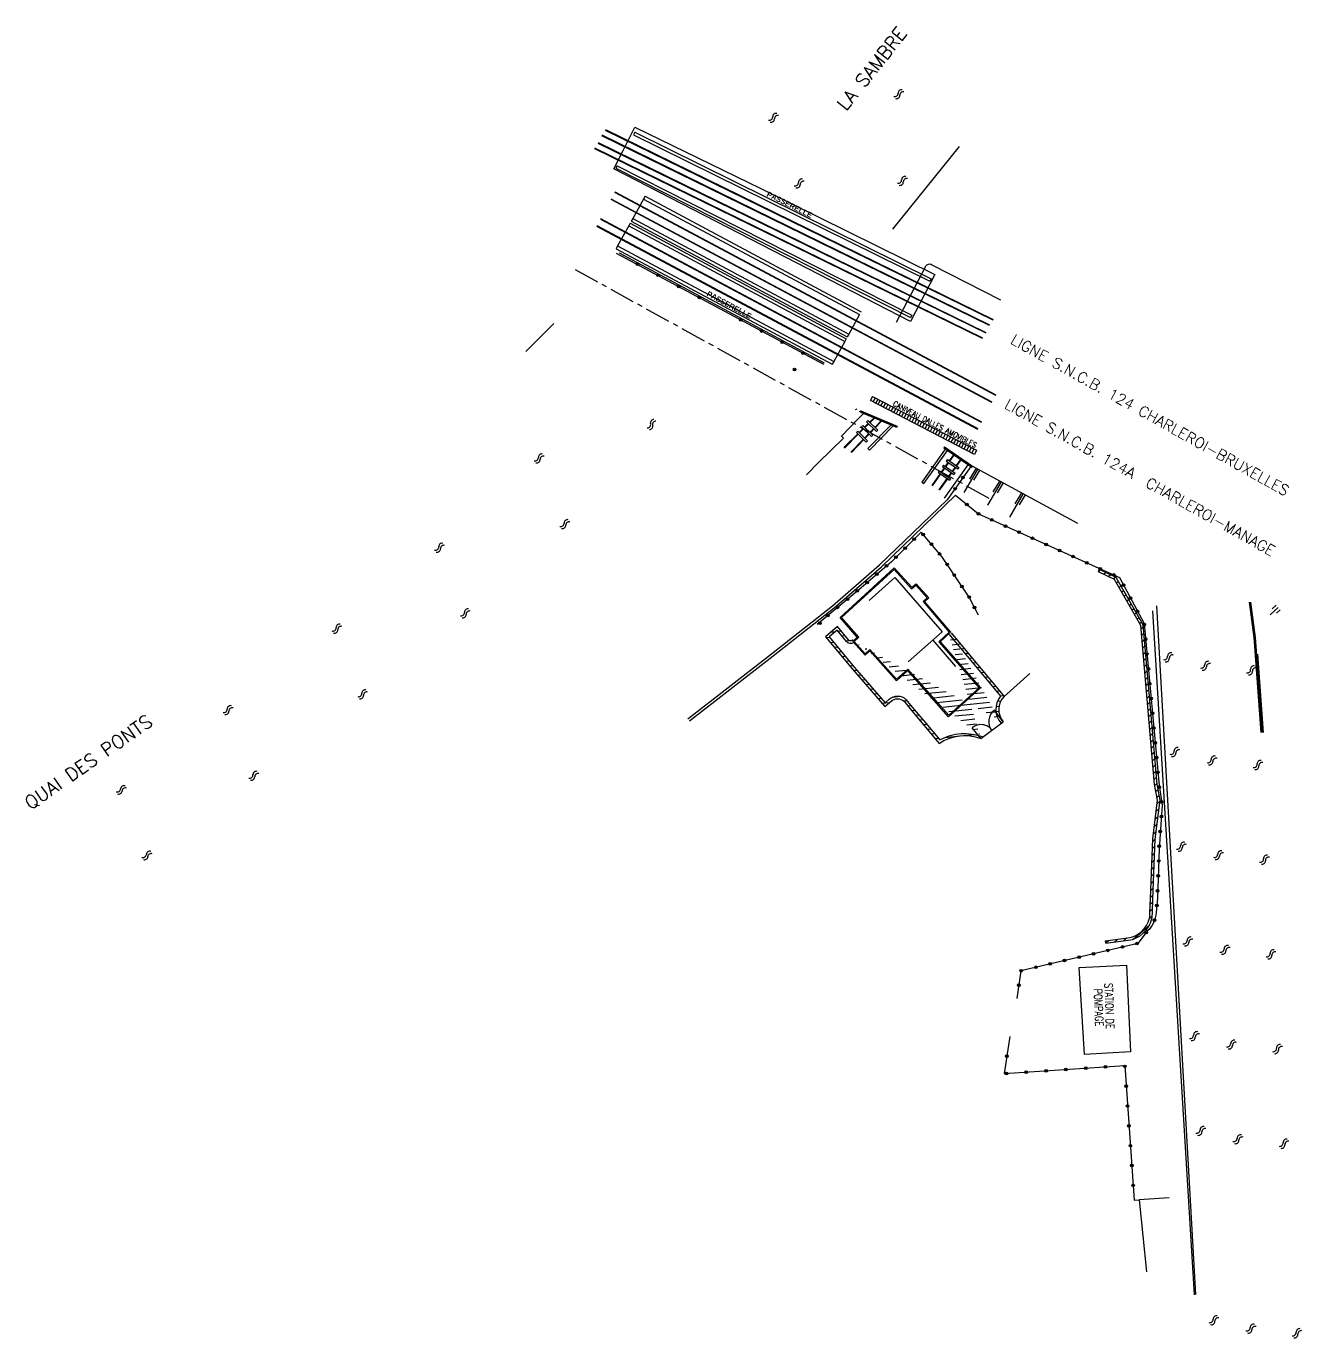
# Model space of a CAD drawing. Header units: millimetres. Extents: x 152022 to 152886, y 120985 to 122132.
# Drawn here: x 152021.7 to 152260.9, y 121886.4 to 122132.4 of the extents above; entities that cross this region are included whole.
import ezdxf
from ezdxf.enums import TextEntityAlignment as Align

# ---------------------------------------------------------------- set-up
doc = ezdxf.new("R2010")
doc.units = ezdxf.units.MM
doc.linetypes.add('CENTER', pattern=[50.800000000000004, 31.75, -6.35, 6.35, -6.35])
doc.layers.get('0').update_dxf_attribs({"linetype": 'CONTINUOUS'})
for name, color, linetype in [('BB01', 7, 'CONTINUOUS'), ('BB02', 7, 'CONTINUOUS'), ('BB08', 7, 'CONTINUOUS'), ('BB10', 7, 'CONTINUOUS'), ('BF01', 7, 'CONTINUOUS'), ('BF02', 7, 'CONTINUOUS'), ('BH01', 7, 'CONTINUOUS'), ('BH02', 7, 'CONTINUOUS'), ('BR01', 7, 'CONTINUOUS'), ('BR03', 7, 'CONTINUOUS'), ('BR11', 7, 'CONTINUOUS'), ('BT01', 7, 'CONTINUOUS'), ('BW03', 7, 'CONTINUOUS'), ('COUPE', 7, 'CONTINUOUS')]:
    doc.layers.add(name, color=color, linetype=linetype)
doc.styles.add('ROMANS', font='romans', dxfattribs={"width": 0.75, "height": 3})
doc.styles.add('SANSSERIFBOLD', font='sasb____.pfb', dxfattribs={"height": 5})
doc.styles.get("Standard").update_dxf_attribs({"font": 'romans.shx', "width": 0.85})
pattern_1 = [(21.07188905627069, (-39989.71048070805, 88807.36775041276), (-0.2283072848083048, 0.592537579992577), [])]

# ---------------------------------------------------------------- blocks, each defined once
blk = doc.blocks.new('BH0201')
at = {"color": 0, "linetype": 'Continuous'}
for p, q in [((-0.2886658000061288, 0.5), (-0.2886658000061288, 0)), ((0, 1), (0, 0)), ((0.2886658000061288, 0.5), (0.2886658000061288, 0))]:
    blk.add_line(p, q, dxfattribs=at)
blk = doc.blocks.new('BF0101')
at = {"color": 0, "linetype": 'Continuous'}
for radius in [0.25, 0.150337]:
    blk.add_circle((0, 0), radius, dxfattribs=at)
blk = doc.blocks.new('BW0301')
at = {"color": 0, "linetype": 'Continuous'}
for centre, start, end in [((-0.5, 0.625), 216.869897645844, 323.130102354156), ((0.5, -0.125), 36.86989764584401, 143.130102354156), ((0.5, -0.625), 36.86989764584401, 143.130102354156), ((-0.5, 0.125), 216.869897645844, 323.130102354156)]:
    blk.add_arc(centre, 0.625, start, end, dxfattribs=at)

msp = doc.modelspace()

# ---------------------------------------------------------------- hatches: boundary and pattern name
at = {"layer": 'BB10'}
h = msp.add_hatch(dxfattribs=at)
h.set_pattern_fill('ANSI31', color=252, scale=0.3, angle=-3.928110943729302, style=0)
h.set_pattern_definition([(41.0718890562707, (-39989.71048070805, 88807.36775041276), (-0.6257976882614054, 0.7180762517774008), [])])
edge = h.paths.add_edge_path()
edge.add_line((152223.9582379897, 121960.9924284087), (152228.1337951267, 121961.5318378301))
edge.add_arc((152227.5198657355, 121966.2842525068), 4.791905107260704, 277.3608533565448, 347.0452551142774)
edge.add_arc((152228.0109480113, 121966.1712857115), 4.287997081473153, 347.0452551145913, 361.9560173456808)
edge.add_line((152232.296446575, 121966.3176449657), (152232.3947568224, 121968.8954359219))
edge.add_line((152232.3947568224, 121968.8954359219), (152232.8400104338, 121980.076694791))
edge.add_line((152232.8400104338, 121980.076694791), (152233.7107840989, 121987.3467576483))
edge.add_line((152233.7107840989, 121987.3467576483), (152233.1578176019, 121990.2681163705))
edge.add_line((152233.1578176019, 121990.2681163705), (152232.1549558291, 122001.884307581))
edge.add_line((152232.1549558291, 122001.884307581), (152230.555429098, 122020.0479248788))
edge.add_line((152230.555429098, 122020.0479248788), (152225.6204029888, 122028.6939410501))
edge.add_line((152225.6204029888, 122028.6939410501), (152222.6269289781, 122030.1481905167))
edge.add_line((152222.6269289781, 122030.1481905167), (152222.8279357092, 122030.5619492557))
edge.add_line((152222.8279357092, 122030.5619492557), (152225.9493790089, 122029.0455314624))
edge.add_line((152225.9493790089, 122029.0455314624), (152231.0048263379, 122020.1885409638))
edge.add_line((152231.0048263379, 122020.1885409638), (152232.6132171227, 122001.9242668415))
edge.add_line((152232.6132171227, 122001.9242668415), (152233.6141140239, 121990.3308348237))
edge.add_line((152233.6141140239, 121990.3308348237), (152234.1759632529, 121987.3625480386))
edge.add_line((152234.1759632529, 121987.3625480386), (152233.2989190567, 121980.0401327073))
edge.add_line((152233.2989190567, 121980.0401327073), (152232.8544079223, 121968.8775190056))
edge.add_line((152232.8544079223, 121968.8775190056), (152232.7567298871, 121966.3163052718))
edge.add_arc((152228.0109480114, 121966.1712857116), 4.747997081397652, -12.954744885957325, 1.750275127625116, ccw=False)
edge.add_arc((152227.5198657355, 121966.2842525068), 5.251905107255532, 277.3608533568203, 347.0452551146413, ccw=False)
edge.add_line((152228.1927294155, 121961.0756287228), (152224.0171722786, 121960.5362193014))
edge.add_line((152224.0171722786, 121960.5362193014), (152223.9582379897, 121960.9924284087))
h = msp.add_hatch(dxfattribs=at)
h.set_pattern_fill('ANSI31', color=252, scale=0.3, angle=321.0718890562707, style=0)
h.set_pattern_definition([(6.071889056270733, (-39991.84698197772, 88808.3379727325), (-0.1007518381278573, 0.9471564375085342), [])])
edge = h.paths.add_edge_path()
edge.add_line((152194.6339085634, 122018.3631077897), (152204.2776979347, 122006.8351781048))
edge.add_arc((152207.3700157221, 122004.3669094793), 3.956612099496778, 141.4033525271717, 221.5823663510446)
edge.add_line((152195.0174101898, 122018.6839293951), (152204.9680469316, 122006.7892025132))
edge.add_arc((152207.5154091645, 122004.3104436604), 3.554335352184105, 135.7820026609924, 219.9868616768566)
edge.add_line((152176.9302141048, 122016.9392946149), (152176.7495644442, 122016.8275588919))
edge.add_arc((152176.2270189947, 122017.6723885984), 0.9933735348322315, 214.8509915497152, 301.73768753814284, ccw=False)
edge.add_line((152175.4118159776, 122017.104731113), (152173.6501549848, 122019.1950234593))
edge.add_line((152173.6501549848, 122019.1950234593), (152172.1956652208, 122017.9188845414))
edge.add_line((152172.1956652208, 122017.9188845414), (152176.9485736801, 122012.2136974478))
edge.add_line((152176.9485736801, 122012.2136974478), (152182.6751049248, 122005.58932997))
edge.add_line((152182.6751049248, 122005.58932997), (152183.4423057193, 122006.2593808117))
edge.add_arc((152184.9854765526, 122004.4924672944), 2.345924039389892, 47.90423445288201, 131.1330167340088, ccw=False)
edge.add_line((152186.5581178297, 122006.2332024874), (152187.7176740469, 122004.7984041037))
edge.add_line((152187.7176740469, 122004.7984041037), (152190.3117670868, 122001.7419827996))
edge.add_line((152190.3117670868, 122001.7419827996), (152192.9073623955, 121998.6155576437))
edge.add_arc((152197.5457848484, 121990.4692110489), 9.374322679251888, 68.35585697482179, 119.65661636832931, ccw=False)
edge.add_line((152176.6671985164, 122017.3645272575), (152176.4865488558, 122017.2527915344))
edge.add_arc((152176.2270189946, 122017.6723885984), 0.4933735348317153, 212.6393342538925, 301.73768754020455, ccw=False)
edge.add_line((152175.811557861, 122017.4062880699), (152173.7037912126, 122019.9072508038))
edge.add_line((152173.7037912126, 122019.9072508038), (152171.4995565409, 122017.9733013748))
edge.add_line((152171.4995565409, 122017.9733013748), (152176.5673349973, 122011.8901578659))
edge.add_line((152176.5673349973, 122011.8901578659), (152182.6255014036, 122004.88215969))
edge.add_line((152182.6255014036, 122004.88215969), (152183.7712104083, 122005.8827885846))
edge.add_arc((152184.9854765527, 122004.4924672944), 1.845924039412293, 49.047916318858086, 131.1330167348885, ccw=False)
edge.add_line((152186.1953461855, 122005.8866161497), (152187.3325744013, 122004.4794457325))
edge.add_line((152187.3325744013, 122004.4794457325), (152189.9288017846, 122001.4205096948))
edge.add_line((152189.9288017846, 122001.4205096948), (152192.788390307, 121997.9761016))
edge.add_arc((152197.6302652094, 121990.6833495199), 8.753741227193501, 70.11682522063182, 123.58136607570529, ccw=False)
at = {"layer": 'BF02'}
h = msp.add_hatch(dxfattribs=at)
h.set_pattern_fill('ANSI31', color=252, scale=0.2, angle=-23.9281109437293, style=0)
h.set_pattern_definition(pattern_1)
h.paths.add_polyline_path([(152184.8136751666, 122057.222621809), (152184.910424046, 122057.453142208), (152178.2024072622, 122060.2684813713), (152177.1752179853, 122060.8030567138), (152177.0598055564, 122060.5812911366), (152178.0961459745, 122060.0419533083)])
h = msp.add_hatch(dxfattribs=at)
h.set_pattern_fill('ANSI31', color=252, scale=0.2, angle=-23.9281109437293, style=0)
h.set_pattern_definition(pattern_1)
h.paths.add_polyline_path([(152193.7733307433, 122053.5532731436), (152193.632162861, 122053.3469442096), (152198.8908630795, 122049.7490020357), (152199.0320309618, 122049.9553309698)])

# ---------------------------------------------------------------- linework, layer by layer
at = {"layer": 'BB01', "color": 252, "flags": 128}
for points in [[(152178.8963682023, 122014.492948352), (152176.6070471845, 122017.0637215424), (152177.4418121693, 122017.8845749655), (152174.2034426921, 122021.5709822289), (152184.3424990999, 122030.8765366879), (152187.6519076103, 122027.2323290908), (152188.4625228607, 122027.9014191705), (152190.8318029615, 122025.2276618456), (152190.0607577665, 122024.5234297558), (152194.9188862404, 122018.8378807383), (152193.0039801103, 122017.0287734848), (152200.5575330642, 122008.3936775037), (152194.5655910308, 122002.96123459), (152186.9075808126, 122011.6146703441), (152184.7740964351, 122009.7116350507), (152179.773660199, 122015.3095536431)], [(152178.9097568646, 122014.7786459249), (152176.8829977359, 122017.054577518), (152177.7168464641, 122017.8745299541), (152174.4828523531, 122021.5559565066), (152184.3296073023, 122030.5932387486), (152187.6320984313, 122026.9566483355), (152188.4409073895, 122027.6242474832), (152190.5514550821, 122025.2424723819), (152189.7830074722, 122024.5406127896), (152194.6432386935, 122018.8526028917), (152192.7267166013, 122017.0419689581), (152200.2776394601, 122008.4098796578), (152194.5812175498, 122003.2453626002), (152186.9242887842, 122011.8975763292), (152184.7901114789, 122009.9939229549), (152179.7868198857, 122015.5950380799)], [(152220.0550956663, 121939.6762886008), (152219.0482578388, 121956.0066343433), (152227.8699605387, 121956.4378759902), (152228.6540121581, 121940.1679525425)]]:
    msp.add_lwpolyline(points, close=True, dxfattribs=at)
for points in [[(152179.6545229463, 122024.7655432081), (152184.4618591442, 122029.0474854231), (152193.3295349488, 122018.9028336825), (152186.9959861572, 122013.2381748466)], [(152195.936656345, 122012.3694502747), (152191.6535018931, 122017.3199398582)]]:
    msp.add_lwpolyline(points, dxfattribs=at)
at = {"layer": 'BB02', "color": 252}
msp.add_line((152120.5541, 122076.6558), (152115.3168, 122071.4075), dxfattribs=at)
at = {"layer": 'BB10', "color": 252}
for p, q in [((152204.9680469316, 122006.7892025132), (152209.8044429453, 122011.0536398897)), ((152204.4104604213, 122001.740921717), (152204.7912940578, 122002.0257776598))]:
    msp.add_line(p, q, dxfattribs=at)
at = {"layer": 'BB10', "color": 252, "flags": 128}
for points in [[(152222.6269289781, 122030.1481905167), (152222.8279357092, 122030.5619492557)], [(152204.7921064968, 122002.0263853476), (152203.1351757357, 122004.1752692033)], [(152200.6220026702, 121998.8972824533), (152198.9821977412, 122000.9223074783)], [(152200.6225074325, 121998.8966591132), (152204.7921064968, 122002.0263853476)], [(152224.0171722786, 121960.5362193014), (152223.9582379897, 121960.9924284087)]]:
    msp.add_lwpolyline(points, dxfattribs=at)
for points in [[(152223.9582379897, 121960.9924284087), (152228.1337951267, 121961.5318378301, 0.3137854900351346), (152232.1898045838, 121965.2099966198, 0.0651524268277821), (152232.296446575, 121966.3176449657), (152232.3947568224, 121968.8954359219), (152232.8400104338, 121980.076694791), (152233.7107840989, 121987.3467576483), (152233.1578176019, 121990.2681163705), (152232.1549558291, 122001.884307581), (152230.555429098, 122020.0479248788), (152225.6204029888, 122028.6939410501), (152222.6269289781, 122030.1481905167)], [(152224.0171722786, 121960.5362193014), (152228.1927294155, 121961.0756287228, 0.3137854900351342), (152232.6380964055, 121965.1068731863, 0.06425094885950523), (152232.7567298871, 121966.3163052718), (152232.8544079223, 121968.8775190056), (152233.2989190567, 121980.0401327073), (152234.1759632529, 121987.3625480386), (152233.6141140239, 121990.3308348237), (152232.6132171227, 122001.9242668415), (152231.0048263379, 122020.1885409638), (152225.9493790089, 122029.0455314624), (152222.8279357092, 122030.5619492557)], [(152176.6671985164, 122017.3645272575), (152176.4865488558, 122017.2527915344, -0.4096118636668121), (152175.811557861, 122017.4062880699), (152173.7037912126, 122019.9072508038), (152171.4995565409, 122017.9733013748), (152176.5673349973, 122011.8901578659), (152182.6255014036, 122004.88215969), (152183.7712104083, 122005.8827885846, -0.3743079657017258), (152186.1953461855, 122005.8866161497), (152187.3325744013, 122004.4794457325), (152189.9288017846, 122001.4205096948), (152192.788390307, 121997.9761016, -0.237609094685939), (152200.6074424927, 121998.9152630821, -9.76973567242776)], [(152176.9302141048, 122016.9392946149), (152176.7495644442, 122016.8275588919, -0.3983865867733148), (152175.4118159776, 122017.104731113), (152173.6501549848, 122019.1950234593), (152172.1956652208, 122017.9188845414), (152176.9485736801, 122012.2136974478), (152182.6751049248, 122005.58932997), (152183.4423057193, 122006.2593808117, -0.3800080804726012), (152186.5581178297, 122006.2332024874), (152187.7176740469, 122004.7984041037), (152190.3117670868, 122001.7419827996), (152192.9073623955, 121998.6155576437, -0.2276568111379883), (152201.0034173505, 121999.1825745312, -0.3821558819411378)], [(152194.6339085634, 122018.3631077897), (152204.2776979347, 122006.8351781048), (152204.2776979347, 122006.8351781048, 0.3648550562144246), (152204.4104604213, 122001.740921717, 0.3948720853784916)], [(152195.0174101898, 122018.6839293951), (152204.9680469316, 122006.7892025132), (152204.9680469316, 122006.7892025132, 0.3848899660067323), (152204.7921064968, 122002.0263853476, 4.342983059599246)]]:
    msp.add_lwpolyline(points, format="xyb", dxfattribs=at)
at = {"layer": 'BB10', "color": 252}
for centre, radius, start, end in [((152204.7921064968, 122002.0263853477), 2.713507208780986, 127.6345861958823, 217.0005689346977), ((152200.6148681318, 121998.9060930251), 2.594365688549312, 36.48639792969115, 128.9995214749286)]:
    msp.add_arc(centre, radius, start, end, dxfattribs=at)
at = {"layer": 'BF01', "color": 252}
for points in [[(152174.4688077878, 122055.5644892621), (152177.4429968329, 122058.6012131881), (152178.6291046911, 122059.8182717648)], [(152174.3894560805, 122055.6439573008), (152174.8680626171, 122055.1646491159), (152170.1818057309, 122050.6026915219), (152167.9061346644, 122048.314109079)]]:
    msp.add_lwpolyline(points, dxfattribs=at)
at = {"layer": 'BF01', "color": 252, "flags": 128}
for points in [[(152145.9850109123, 122002.2057051768), (152161.1204806716, 122013.9254830736), (152173.0874195888, 122023.4029195815), (152181.9653004291, 122031.0573236994), (152195.8651165542, 122044.4764395062)], [(152200.1281645593, 122022.027728634), (152198.4117034561, 122025.4086551143), (152193.2907748838, 122032.9860506386), (152189.4116438889, 122037.5659409103), (152183.8240634646, 122032.0015359429), (152177.7003648136, 122026.775837071), (152169.9516600367, 122020.2752712706)], [(152206.0083979577, 121943.0615652012), (152204.9891579813, 121936.10156329), (152227.5796122729, 121937.5823159639), (152229.3244268743, 121912.3834774594), (152230.2661448185, 121912.4373224708)], [(152235.8847821326, 121912.8344811994), (152230.2661448185, 121912.4373224708)], [(152230.2661448185, 121912.4373224708), (152231.6202876439, 121898.9312111637)]]:
    msp.add_lwpolyline(points, dxfattribs=at)
msp.add_lwpolyline([(152195.8651165542, 122044.4764395062), (152200.1832299161, 122040.977117331), (152226.5630789487, 122029.0601759045), (152231.2131269651, 122020.4389015415), (152233.9893976452, 121990.059873411), (152234.5762241033, 121986.4062043897), (152234.0037175708, 121978.2426703063), (152233.6842128772, 121968.9590734314), (152233.4629158991, 121966.2712407269, -0.1858701746627646), (152231.7734543766, 121962.7710518238), (152230.0139470753, 121960.495931387), (152208.1044906478, 121955.3668941707), (152207.36207502, 121950.170551818)], format="xyb", dxfattribs=at)
at = {"layer": 'BF02', "color": 252}
for p, q in [((152184.1272978929, 122094.3513843521), (152196.6232366436, 122109.8333357372)), ((152232.7916660698, 122022.8225061603), (152240.5613039727, 121894.6625906488)), ((152233.5485513903, 122023.7775683589), (152240.8105793113, 121894.6823189431)), ((152251.8228293933, 122017.7924253447), (152250.9710502529, 122024.4430709326)), ((152252.0708209923, 122017.8242197906), (152251.219041852, 122024.4748653785)), ((152253.1049242243, 122000), (152251.8214187401, 122017.8061985092)), ((152253.3556129314, 122000), (152252.0708209923, 122017.8242197906))]:
    msp.add_line(p, q, dxfattribs=at)
msp.add_lwpolyline([(152184.7942903013, 122076.8888858022), (152190.2826639399, 122087.4007625925, -0.4554895964689612), (152191.4380623685, 122087.6771442368), (152204.2820537121, 122081.1013825791)], format="xyb", dxfattribs=at)
at = {"layer": 'BF02', "color": 252, "flags": 128}
for points in [[(152178.072, 122060.0532), (152178.0961459745, 122060.0419533083), (152184.8136751666, 122057.222621809)], [(152178.187131797, 122060.2764311108), (152178.2024072622, 122060.2684813714), (152184.910424046, 122057.4531422079)], [(152183.7895007342, 122057.6524654547), (152179.4050276848, 122053.2602752529), (152179.7133878028, 122052.9576965017), (152184.1926881713, 122057.4832486178)], [(152184.910424046, 122057.4531422079), (152184.8136751666, 122057.222621809)], [(152193.937297612, 122053.1381745243), (152189.5251403755, 122046.9602245642), (152189.9391403167, 122046.6794822865), (152194.3282448287, 122052.8706929376)], [(152193.7733307433, 122053.5532731436), (152193.632162861, 122053.3469442096)], [(152193.632162861, 122053.3469442096), (152198.8908630795, 122049.7490020357)], [(152193.7733307433, 122053.5532731436), (152199.0320309618, 122049.9553309698)], [(152193.8155958102, 122043.9623439687), (152198.2300530942, 122050.2011206233)], [(152198.7156903303, 122049.8688532149), (152194.3011168643, 122043.6292849384)], [(152199.0320309618, 122049.9553309698), (152198.8908630795, 122049.7490020357)], [(152145.6788917382, 122002.6010418071), (152160.8121997921, 122014.3191458406), (152172.768821154, 122023.7884111715), (152181.6281464194, 122031.4268168917), (152194.3011168643, 122043.6292849384)]]:
    msp.add_lwpolyline(points, dxfattribs=at)
at = {"layer": 'BH01', "color": 252, "flags": 128}
for points in [[(152200.0202332591, 122049.4175330625), (152197.4304125287, 122045.0221349747)], [(152199.7318955761, 122049.574451745), (152198.473887039, 122047.4912882786)], [(152199.0320309618, 122049.9553309698), (152218.7245173684, 122039.2383168464)], [(152200.3893509209, 122049.2166524265), (152199.2426149699, 122047.3337015864)], [(152204.418708449, 122047.0238017806), (152201.8288877185, 122042.6284036928)], [(152204.1303707659, 122047.1807204631), (152202.8723622289, 122045.0975569967)], [(152204.7878261108, 122046.8229211445), (152203.6410901597, 122044.9399703045)], [(152208.5293782895, 122044.7866994753), (152205.9395575591, 122040.3913013875)], [(152208.2410406065, 122044.9436181577), (152206.9830320694, 122042.8604546913)], [(152208.8984959513, 122044.5858188392), (152207.7517600003, 122042.7028679991)]]:
    msp.add_lwpolyline(points, dxfattribs=at)
at = {"layer": 'BR01', "color": 252}
for points in [[(152171.1467685775, 122069.0003625927), (152132.3400221115, 122089.7930316638)], [(152171.2889829623, 122069.2645123017), (152132.8637852237, 122089.8666761877)]]:
    msp.add_lwpolyline(points, dxfattribs=at)
at = {"layer": 'BR01', "color": 252, "flags": 128}
msp.add_lwpolyline([(152253.5744868643, 122000), (152252.5355363644, 122014.7155312901), (152252.5355363644, 122014.7155312901)], dxfattribs=at)
at = {"layer": 'BR03', "color": 252, "flags": 128}
for points in [[(152133.5576303086, 122109.1006665246), (152135.7559372242, 122113.4824558416), (152159.3817953828, 122101.952341774), (152191.9522931523, 122085.8460799806), (152187.4181622101, 122077.0598810916), (152131.8239652526, 122105.6450275655), (152133.5576303086, 122109.1006665246)], [(152135.7392929877, 122112.4986706742), (152135.5177962161, 122112.0504082732)], [(152135.5177962161, 122112.0504082732), (152191.0482186585, 122084.6115482103)], [(152135.7392929877, 122112.4986706742), (152191.2697154301, 122085.0598106114)], [(152132.4065554475, 122106.2126361036), (152132.1806322349, 122105.766588234)], [(152132.4065554475, 122106.2126361036), (152187.6626433413, 122078.2254317266)], [(152132.1806322349, 122105.766588234), (152187.4367201288, 122077.7793838569)], [(152137.3828767393, 122099.99052784), (152135.3647940831, 122096.3390129084)], [(152137.669983765, 122100.5100187479), (152137.3828767393, 122099.99052784)], [(152137.3828767393, 122099.99052784), (152177.8735096642, 122078.3297252536)], [(152137.669983765, 122100.5100187479), (152178.1606166899, 122078.8492161615)], [(152135.3647940831, 122096.3390129084), (152135.0776870573, 122095.8195220005)], [(152135.3647940831, 122096.3390129084), (152175.855427008, 122074.678210322)], [(152134.5998225136, 122094.9548748011), (152132.5255123326, 122091.2016218928)], [(152134.8869295393, 122095.474365709), (152134.5998225136, 122094.9548748011)], [(152134.5998225136, 122094.9548748011), (152175.0904554385, 122073.2940722147)], [(152134.8869295393, 122095.474365709), (152175.3775624642, 122073.8135631226)], [(152135.0776870573, 122095.8195220005), (152175.5683199823, 122074.1587194141)], [(152132.5255123326, 122091.2016218928), (152132.2384053069, 122090.6821309848)], [(152132.5255123326, 122091.2016218928), (152173.0161452575, 122069.5408193064)], [(152132.2384053069, 122090.6821309848), (152172.7290382318, 122069.0213283985)], [(152191.2697154301, 122085.0598106114), (152191.0482186585, 122084.6115482103)], [(152177.8735096642, 122078.3297252536), (152175.855427008, 122074.678210322)], [(152187.6626433413, 122078.2254317266), (152187.4367201288, 122077.7793838569)], [(152175.855427008, 122074.678210322), (152175.5683199823, 122074.1587194141)], [(152175.0904554385, 122073.2940722147), (152173.0161452575, 122069.5408193064)], [(152175.3775624642, 122073.8135631226), (152175.0904554385, 122073.2940722147)], [(152173.0161452575, 122069.5408193064), (152172.7290382318, 122069.0213283985)], [(152180.2932322398, 122063.0160237025), (152179.8894980735, 122062.2469336635)], [(152180.7802110158, 122062.7603839722), (152180.3764768495, 122061.9912939332)], [(152181.2671897918, 122062.5047442419), (152180.8634556255, 122061.7356542029)], [(152181.723312327, 122062.2729746965), (152181.3195781607, 122061.5038846575)], [(152182.210291103, 122062.0173349662), (152181.8065569367, 122061.2482449272)], [(152182.697269879, 122061.7616952359), (152182.2935357127, 122060.9926051969)], [(152183.184248655, 122061.5060555056), (152182.7805144887, 122060.7369654666)], [(152183.671227431, 122061.2504157753), (152183.2674932647, 122060.4813257363)], [(152184.158206207, 122060.994776045), (152183.7544720407, 122060.225686006)], [(152184.645184983, 122060.7391363147), (152184.2414508167, 122059.9700462757)], [(152185.132163759, 122060.4834965844), (152184.7284295927, 122059.7144065454)], [(152185.619142535, 122060.2278568541), (152185.2154083687, 122059.4587668151)], [(152186.106121311, 122059.9722171238), (152185.7023871447, 122059.2031270848)], [(152186.593100087, 122059.7165773935), (152186.1893659207, 122058.9474873545)], [(152187.080078863, 122059.4609376632), (152186.6763446967, 122058.6918476242)], [(152187.567057639, 122059.2052979329), (152187.1633234727, 122058.4362078939)], [(152188.054036415, 122058.9496582026), (152187.6503022487, 122058.1805681636)], [(152188.5583481533, 122058.7270367544), (152188.1372810247, 122057.9249284333)], [(152189.046564998, 122058.4737554728), (152188.6404232131, 122057.7000790609)], [(152189.5347818428, 122058.2204741913), (152189.12847955, 122057.4464920211)], [(152190.0229986875, 122057.9671929097), (152189.6165358868, 122057.1929049813)], [(152190.5112155322, 122057.7139116281), (152190.1045922236, 122056.9393179415)], [(152190.999432377, 122057.4606303465), (152190.5926485604, 122056.6857309018)], [(152191.4876492217, 122057.207349065), (152191.0807048973, 122056.432143862)], [(152191.9758660664, 122056.9540677834), (152191.5687612341, 122056.1785568222)], [(152192.4640829112, 122056.7007865018), (152192.0568175709, 122055.9249697824)], [(152192.9522997559, 122056.4475052202), (152192.5448739078, 122055.6713827427)], [(152193.4405166006, 122056.1942239387), (152193.0329302446, 122055.4177957029)], [(152193.9287334454, 122055.9409426571), (152193.5209865814, 122055.1642086631)], [(152194.4169502901, 122055.6876613755), (152194.0090429182, 122054.9106216233)], [(152194.9051671349, 122055.4343800939), (152194.4970992551, 122054.6570345835)], [(152195.3933839796, 122055.1810988124), (152194.9851555919, 122054.4034475438)], [(152195.8816008243, 122054.9278175308), (152195.4732119287, 122054.149860504)], [(152196.3698176691, 122054.6745362492), (152195.9612682656, 122053.8962734642)], [(152196.8580345138, 122054.4212549676), (152196.4493246024, 122053.6426864245)], [(152197.3462513585, 122054.1679736861), (152196.9373809392, 122053.3890993847)], [(152197.8344682033, 122053.9146924045), (152197.425437276, 122053.1355123449)], [(152198.322685048, 122053.6614111229), (152197.9134936129, 122052.8819253051)], [(152198.8109018927, 122053.4081298413), (152198.4015499497, 122052.6283382654)], [(152199.2991187375, 122053.1548485598), (152198.8896062866, 122052.3747512256)]]:
    msp.add_lwpolyline(points, dxfattribs=at)
msp.add_lwpolyline([(152180.2932322398, 122063.0160237025), (152199.7873355822, 122052.9015672782), (152199.3776626234, 122052.1211641858), (152179.8894980735, 122062.2469336635)], close=True, dxfattribs=at)
at = {"layer": 'BT01', "color": 252, "flags": 128}
for points in [[(152129.5152145643, 122111.9148314335), (152202.1802282204, 122076.3503248118)], [(152129.5591983309, 122112.004639163), (152202.22411112, 122076.4401818712)], [(152130.1896587969, 122112.9233073048), (152202.8546724531, 122077.3588006831)], [(152130.2336425635, 122113.0131150343), (152202.8985553526, 122077.4486577425)], [(152128.1693636382, 122109.4796513197), (152200.8343772943, 122073.915144698)], [(152128.2133474048, 122109.5694590492), (152200.8782601939, 122074.0050017574)], [(152128.8438078708, 122110.4881271911), (152201.508821527, 122074.9236205693)], [(152128.8877916374, 122110.5779349206), (152201.5527044265, 122075.0134776288)], [(152131.9470292907, 122101.2783334387), (152203.3383079591, 122063.2214855533)], [(152131.9940933601, 122101.3665659348), (152203.3852729283, 122063.309770839)], [(152131.2250956394, 122099.972012526), (152202.6163743078, 122061.9152201735)], [(152131.2721597088, 122100.0603005551), (152202.663339277, 122062.0035054592)], [(152129.2937394162, 122096.237206193), (152200.6850180846, 122058.1803583076)], [(152129.3408034856, 122096.3254386891), (152200.7319830538, 122058.2686435933)], [(152128.5718057649, 122094.9309408133), (152199.9630844333, 122056.8740929278)], [(152128.6188698343, 122095.0191733094), (152200.0100494025, 122056.9623782135)], [(152178.5627605536, 122056.9839652089), (152177.805425471, 122056.2333346013)], [(152178.6341815777, 122056.9139571967), (152177.8768464951, 122056.1633265892)], [(152178.4853207045, 122057.5499758197), (152178.2403181955, 122057.300028284)], [(152178.2403181955, 122057.300028284), (152180.0949599608, 122055.4820792306)], [(152178.4853207045, 122057.5499758197), (152180.3399624698, 122055.7320267662)], [(152179.5047991776, 122057.9176642291), (152178.8113717156, 122057.230375486)], [(152179.5762202017, 122057.847656217), (152178.8827927398, 122057.1603674739)], [(152179.4295399305, 122058.4815373796), (152179.1845374214, 122058.231589844)], [(152179.1845374214, 122058.231589844), (152181.0391791867, 122056.4136407905)], [(152179.4295399305, 122058.4815373796), (152181.2841816958, 122056.6635883261)], [(152180.5914391772, 122058.9946845097), (152179.7534103396, 122058.1640745063)], [(152180.4925902241, 122056.9494158958), (152179.8154039933, 122056.2462072423)], [(152180.6618347771, 122058.9236601511), (152179.8248313637, 122058.0940664942)], [(152180.5640066079, 122056.8794124322), (152179.8868203771, 122056.1762037787)], [(152181.9237126147, 122058.4355324226), (152180.7353784969, 122057.2015338607)], [(152181.9957434926, 122058.3661670664), (152180.8067948807, 122057.1315303971)], [(152177.556814309, 122055.9869243242), (152174.9470903605, 122053.4003035297)], [(152177.6282353331, 122055.916916312), (152175.0174859604, 122053.3292791711)], [(152178.5902304198, 122054.9739535847), (152176.2603112455, 122052.5545019615)], [(152178.6616468035, 122054.9039501211), (152176.3323421234, 122052.4851366053)], [(152177.5171872125, 122056.5158702797), (152177.2721847035, 122056.265922744)], [(152177.2721847035, 122056.265922744), (152179.1268264688, 122054.4479736905)], [(152177.5171872125, 122056.5158702797), (152179.3718289778, 122054.6979212262)], [(152179.5726157206, 122055.9940892774), (152178.8330186925, 122055.2260715496)], [(152179.6440321044, 122055.9240858138), (152178.9044350763, 122055.156068086)], [(152179.3718289778, 122054.6979212262), (152179.1268264688, 122054.4479736905)], [(152180.3399624698, 122055.7320267662), (152180.0949599608, 122055.4820792306)], [(152181.2841816958, 122056.6635883261), (152181.0391791867, 122056.4136407905)], [(152195.4617556268, 122052.0555803978), (152194.6673456571, 122050.9389421417)], [(152195.543238885, 122051.9976107624), (152194.7495503777, 122050.8819866079)], [(152193.7323330496, 122049.6246700562), (152193.1567554923, 122048.815626937)], [(152193.8145377702, 122049.5677145225), (152193.2389602129, 122048.7586714032)], [(152193.615948352, 122050.13110646), (152193.4166194204, 122049.8434122177)], [(152193.4166194204, 122049.8434122177), (152195.5592518956, 122048.3588894869)], [(152193.615948352, 122050.13110646), (152195.7585808272, 122048.6465837292)], [(152194.4644362204, 122050.6537286521), (152193.9352424864, 122049.9098835458)], [(152194.546640941, 122050.5967731184), (152194.0174472069, 122049.852928012)], [(152194.3247316693, 122051.1763222145), (152194.1254027376, 122050.8886279722)], [(152194.1254027376, 122050.8886279722), (152196.2680352128, 122049.4041052414)], [(152194.3247316693, 122051.1763222145), (152196.4673641444, 122049.6917994837)], [(152195.7620354987, 122049.7546871009), (152195.2328417647, 122049.0108419946)], [(152195.8442402193, 122049.6977315671), (152195.3150464852, 122048.9538864608)], [(152196.7836712778, 122051.1907184175), (152195.9649449355, 122050.0399005904)], [(152196.8651545359, 122051.132748782), (152196.047149656, 122049.9829450567)], [(152196.4673641444, 122049.6917994837), (152196.2680352128, 122049.4041052414)], [(152192.9538460555, 122048.5304134474), (152191.3897059629, 122046.3318274124)], [(152193.0360507761, 122048.4734579136), (152191.4711892211, 122046.2738577769)], [(152192.7970243447, 122049.0648666324), (152192.597695413, 122048.7771723902)], [(152192.597695413, 122048.7771723902), (152194.7403278881, 122047.2926496594)], [(152194.2514453339, 122047.6313718961), (152192.7116216139, 122045.466965432)], [(152194.3336500544, 122047.5744163624), (152192.793104872, 122045.4089957966)], [(152192.7970243447, 122049.0648666324), (152194.9396568198, 122047.5803439017)], [(152195.0299323279, 122048.725628505), (152194.4543547706, 122047.9165853857)], [(152195.1121370485, 122048.6686729712), (152194.5365594912, 122047.859629852)], [(152194.9396568198, 122047.5803439017), (152194.7403278881, 122047.2926496594)], [(152195.7585808272, 122048.6465837292), (152195.5592518956, 122048.3588894869)]]:
    msp.add_lwpolyline(points, dxfattribs=at)
at = {"layer": 'COUPE', "color": 252, "linetype": 'CENTER', "ltscale": 0.15}
msp.add_line((152202.1540031845, 122043.8920596672), (152124.1463809881, 122087.0045300685), dxfattribs=at)

# ---------------------------------------------------------------- block references
at = {"layer": 'BF01', "color": 252}
for p, rotation in [((152136.2440666324, 122087.7910963136), 45.30364464393643), ((152140.1221176226, 122085.7032097197), 45.30364464393643), ((152144.0001686127, 122083.6153231259), 45.30364464393643), ((152147.8782196028, 122081.5274365321), 45.30364464393643), ((152155.6343215831, 122077.3516633444), 45.30364464393643), ((152159.5123725732, 122075.2637767506), 45.30364464393643), ((152163.3904235633, 122073.1758901568), 45.30364464393643), ((152167.2684745535, 122071.088003563), 45.30364464393643), ((152165.6962, 122068.064), 52.52626319626144), ((152197.2443800988, 122047.7887260318), 128.3211352075344), ((152195.7728556102, 122045.7088699396), 128.3211352075344), ((152197.9866155972, 122042.7576411208), 214.5803321145891), ((152200.1488027437, 122041.0054431596), 214.5803321145891), ((152202.6789845501, 122039.8500386097), 229.2902317967916), ((152189.7688434196, 122037.1437009342), 23.86536140543726), ((152205.2152306057, 122038.7043043923), 229.2902317967916), ((152207.7514766613, 122037.5585701748), 229.2902317967916), ((152186.3973861308, 122034.5637174942), 118.4819560097114), ((152188.1005749723, 122036.2598420652), 118.4819560097114), ((152191.3223794848, 122035.3095208766), 23.86536140543726), ((152210.2877227169, 122036.4128359574), 229.2902317967916), ((152212.8239687725, 122035.2671017399), 229.2902317967916), ((152184.6941972894, 122032.8675929233), 118.4819560097114), ((152192.8759155501, 122033.475340819), 23.86536140543726), ((152215.3602148281, 122034.1213675224), 229.2902317967916), ((152217.8964608837, 122032.975633305), 229.2902317967916), ((152220.4327069393, 122031.8298990876), 229.2902317967916), ((152181.1012876826, 122029.6776013944), 114.0770288918511), ((152182.9297160172, 122031.2379028445), 114.0770288918511), ((152194.2775993851, 122031.5260880074), 17.66752655433048), ((152195.6240337431, 122029.5349061199), 17.66752655433048), ((152222.9689529949, 122030.6841648701), 229.2902317967916), ((152225.5051990505, 122029.5384306526), 229.2902317967916), ((152179.2728593481, 122028.1172999443), 114.0770288918511), ((152197.065269098, 122027.3998370019), 17.66752655433048), ((152227.333395607, 122027.6326929507), 191.9420718065819), ((152175.6011112452, 122025.0142925218), 113.5950818231131), ((152177.4425993149, 122026.559159014), 113.5950818231131), ((152198.4117034561, 122025.4086551143), 17.66752655433048), ((152228.6545520218, 122025.183244711), 191.9420718065819), ((152173.7596231755, 122023.4694260295), 113.5950818231131), ((152199.4135543156, 122023.434548487), 17.66752655433048), ((152229.9757084366, 122022.7337964712), 191.9420718065819), ((152170.4366178049, 122020.5017953267), 113.5950818231131), ((152171.9181351058, 122021.9245595373), 113.5950818231131), ((152231.2294545535, 122020.2638810595), 168.8226522793533), ((152231.4827338294, 122017.4924012094), 168.8226522793533), ((152231.7360131054, 122014.7209213592), 168.8226522793533), ((152231.9892923813, 122011.949441509), 168.8226522793533), ((152232.2425716572, 122009.1779616588), 168.8226522793533), ((152232.4958509332, 122006.4064818086), 168.8226522793533), ((152232.7491302091, 122003.6350019584), 168.8226522793533), ((152233.0024094851, 122000.8635221082), 168.8226522793533), ((152233.255688761, 121998.0920422581), 168.8226522793533), ((152233.5089680369, 121995.3205624079), 168.8226522793533), ((152233.7622473128, 121992.5490825577), 168.8226522793533), ((152234.0346789082, 121989.7800358171), 172.7255397689582), ((152234.4760131474, 121987.0322230431), 172.7255397689582), ((152234.4262123669, 121984.2624059235), 159.5894545994262), ((152234.2315174418, 121981.486195406), 159.5894545994262), ((152234.0368225167, 121978.7099848884), 159.5894545994262), ((152233.9244385546, 121975.9294849269), 161.6299086800594), ((152233.8287143724, 121973.1481025669), 161.6299086800594), ((152233.7329901902, 121970.3667202069), 161.6299086800594), ((152233.5717552564, 121967.5891439631), 158.8943149077767), ((152233.1494378692, 121964.8491325585), 143.4208796356624), ((152231.6096595444, 121962.558716048), 125.8837747210168), ((152221.7142466422, 121958.5526183948), 86.77678173502319), ((152224.4240137112, 121959.1869790048), 86.77678173502319), ((152227.1337807801, 121959.8213396148), 86.77678173502319), ((152229.8435478491, 121960.4557002248), 86.77678173502319), ((152210.8751783663, 121956.0151759547), 86.77678173502319), ((152213.5849454353, 121956.6495365648), 86.77678173502319), ((152216.2947125043, 121957.2838971748), 86.77678173502319), ((152219.0044795732, 121957.9182577848), 86.77678173502319), ((152208.1654112973, 121955.3808153447), 86.77678173502319), ((152207.7247847726, 121952.6729832784), 155.5710736810502), ((152205.4689645601, 121939.375692118), 155.2697078397004), ((152205.4041868289, 121936.1290996753), 257.3512674749537), ((152209.1212500495, 121936.3727446782), 257.3512674749537), ((152212.8383132701, 121936.6163896812), 257.3512674749537), ((152216.5553764907, 121936.8600346842), 257.3512674749537), ((152220.2724397113, 121937.1036796871), 257.3512674749537), ((152223.9895029319, 121937.3473246901), 257.3512674749537), ((152227.5887328082, 121937.4553947663), 167.5619694486734), ((152227.8460454217, 121933.7392526683), 167.5619694486734), ((152228.1033580352, 121930.0231105703), 167.5619694486734), ((152228.3606706488, 121926.3069684723), 167.5619694486734), ((152228.6179832623, 121922.5908263744), 167.5619694486734), ((152228.8752958759, 121918.8746842764), 167.5619694486734), ((152229.1326084894, 121915.1585421784), 167.5619694486734)]:
    msp.add_blockref('BF0101', p, dxfattribs=dict(at, rotation=rotation))
at = {"layer": 'BH02', "color": 252, "xscale": 2.000000000006824, "yscale": 2.000000000006824, "zscale": 2.000000000006824, "rotation": 132.7857650439896}
msp.add_blockref('BH0201', (152256.3193373121, 122023.4573772431), dxfattribs=at)
at = {"layer": 'BW03', "color": 252}
for p, rotation in [((152185.2457654122, 122119.6398850973), 38.96843285751046), ((152161.7449214389, 122115.2141701752), 38.96843285751046), ((152166.571979037, 122102.9111283068), 38.96843285751046), ((152185.9127874132, 122103.4013823501), 38.96843285751046), ((152138.9010823532, 122057.7471422931), 52.01908519180033), ((152117.8275694061, 122051.3761214731), 38.96843285751046), ((152122.6546270042, 122039.0730796047), 38.96843285751046), ((152099.1537830309, 122034.6473646826), 38.96843285751046), ((152103.980840629, 122022.3443228142), 38.96843285751046), ((152079.914500246, 122019.4770486138), 38.96843285751046), ((152235.7606143467, 122014.1114129964), 218.7437683908645), ((152242.7120831751, 122012.5369918874), 217.5642587535887), ((152251.3263426122, 122011.6856572907), 221.2356767682944), ((152084.7415578441, 122007.1740067454), 38.96843285751046), ((152059.5156268123, 122004.2092119821), 38.96843285751046), ((152236.9777848445, 121996.3618672837), 218.7437683908645), ((152243.9292536729, 121994.7874461748), 217.5642587535887), ((152064.3426844104, 121991.9061701137), 38.96843285751046), ((152252.54351311, 121993.936111578), 221.2356767682944), ((152039.5118567311, 121989.2649279547), 33.1463821150992), ((152238.1949553424, 121978.612321571), 218.7437683908645), ((152245.1464241708, 121977.0379004621), 217.5642587535887), ((152044.3389143292, 121976.9618860863), 33.1463821150992), ((152253.7606836079, 121976.1865658653), 221.2356767682944), ((152239.4121258403, 121960.8627758583), 218.7437683908645), ((152246.3635946686, 121959.2883547494), 217.5642587535887), ((152254.9778541057, 121958.4370201526), 221.2356767682944), ((152240.6292963381, 121943.1132301456), 218.7437683908645), ((152247.5807651665, 121941.5388090367), 217.5642587535887), ((152256.1950246036, 121940.6874744399), 221.2356767682944), ((152241.846466836, 121925.3636844329), 218.7437683908645), ((152248.7979356644, 121923.789263324), 217.5642587535887), ((152257.4121951015, 121922.9379287272), 221.2356767682944), ((152244.2808078318, 121889.8645930075), 218.7437683908645), ((152251.2322766602, 121888.2901718986), 217.5642587535887), ((152259.8465360973, 121887.4388373019), 221.2356767682944)]:
    msp.add_blockref('BW0301', p, dxfattribs=dict(at, rotation=rotation))

# ---------------------------------------------------------------- texts
at = {"layer": 'BB01', "color": 252, "style": 'ROMANS', "width": 0.75}
for s, p in [('POMPAGE', (152221.7903027357, 121951.9719106752)), ('STATION DE', (152223.7688720298, 121953.034899364))]:
    msp.add_text(s, height=1.5, rotation=272.2485091166071, dxfattribs=at).set_placement(p)
at = {"layer": 'BB08', "color": 252}
for s, p in [('LIGNE S.N.C.B. 124 CHARLEROI-BRUXELLES', (152205.9920625011, 122073.0045988723)), ('LIGNE S.N.C.B. 124A  CHARLEROI-MANAGE', (152204.8378143687, 122060.9059232947))]:
    msp.add_text(s, height=2, rotation=330.8984834277338, dxfattribs=at).set_placement(p)
at = {"layer": 'BR03', "color": 252, "style": 'SANSSERIFBOLD', "width": 0.8}
for rotation, p in [(333.4762943060606, (152160.3618162016, 122100.5645132444)), (331.5090995554278, (152149.1174688741, 122081.9248577524))]:
    msp.add_text('PASSERELLE', height=1, rotation=rotation, dxfattribs=at).set_placement(p)
at = {"layer": 'BR03', "color": 252, "width": 0.8}
msp.add_text('CANIVEAU DALLES AMOVIBLES', height=1, rotation=332.7231033398883, dxfattribs=at).set_placement((152184.0210665249, 122061.3170171098))
at = {"layer": 'BR11', "color": 252}
msp.add_text('QUAI DES PONTS', height=2.5, rotation=34.79835200813559, dxfattribs=at).set_placement((152033.3967298275, 121994.3851392082), align=Align.MIDDLE)
at = {"layer": 'BW03', "color": 252}
msp.add_text('LA SAMBRE', height=2.5, rotation=51.67261527459464, dxfattribs=at).set_placement((152180.1689057878, 122124.4571229921), align=Align.MIDDLE)

doc.saveas('drawing.dxf')
